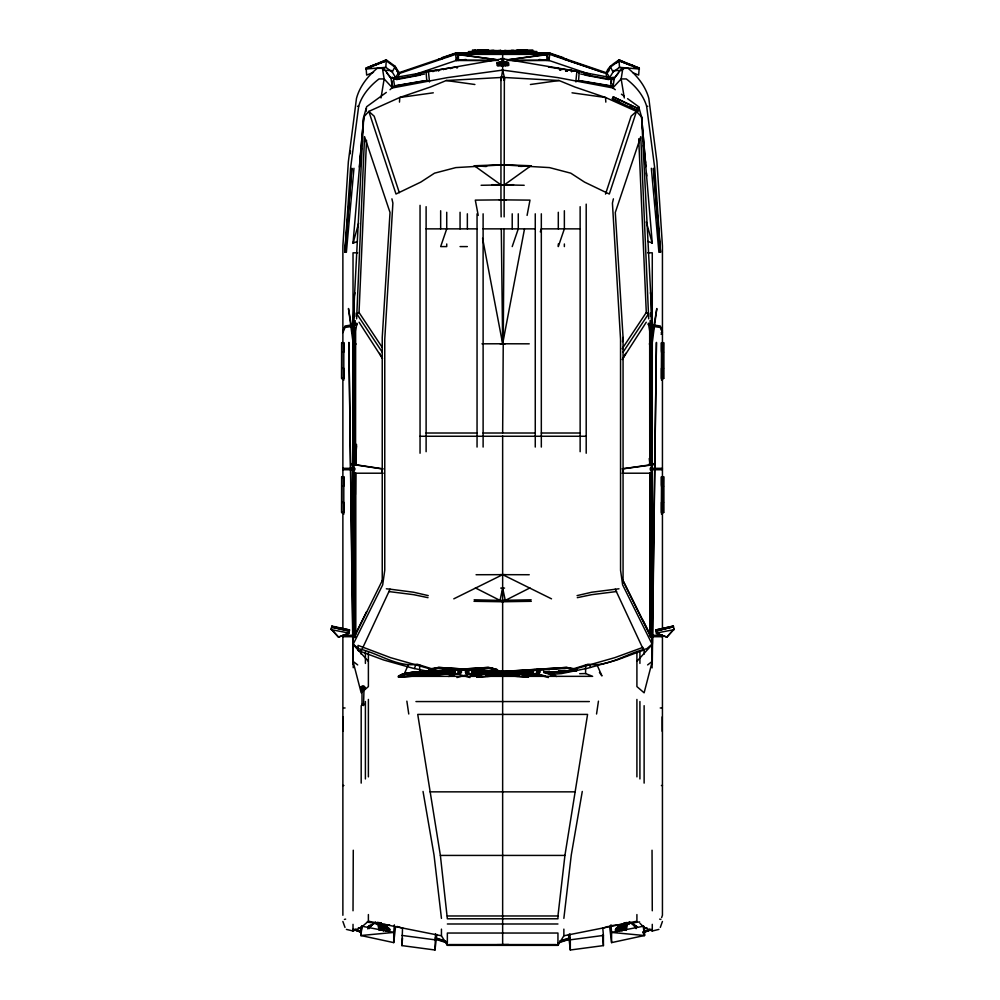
<?xml version="1.0" encoding="UTF-8"?>
<svg xmlns="http://www.w3.org/2000/svg" width="1000" height="1000" viewBox="0 0 1000 1000"><rect width="100%" height="100%" fill="white"/><g stroke="black" fill="none" stroke-linecap="round" stroke-linejoin="round"><path stroke-width="1.5" d="M341.788 502.35L343.8 502.35L343.738 512.562L341.65 512.562L341.725 476.725L343.812 476.725L343.8 514.175M341.788 368.312L343.8 368.312L343.738 378.525L341.65 378.537L341.725 342.688L343.812 342.688L343.8 380.138M368.387 661.35L353.025 644.412L353.025 335.8L348.475 308.512L353.025 342.413M353.225 667.725L353.225 644.15L358.537 648.75C377.837 652.75 397.062 667.575 417.3 664.237L431.15 668.6M354.712 637.2L354.825 472.488L354.825 630.913M354.825 327.612L354.825 464.725L354.825 345.5L355.975 343.938L354.825 344.025L354.825 329.038L354.825 331.712M648.7 318.875L640.763 136.637L615.288 212.488L623.062 337.45L623.062 580.8L651.3 637.663L651.3 297.75L650.413 292.738M650.475 463.663L650.475 345.5L649.338 343.938L650.475 344.025L650.487 329.038M650.475 316.488L650.475 313M652.275 350.6L652.275 335.8L656.825 308.512L652.275 342.413M354.775 636.875L354.825 620.55M663.525 352.113L663.587 378.525L663.65 342.688L661.5 342.688L661.5 352.113L663.525 352.113L663.587 342.688M663.525 486.15L663.587 512.562L663.65 476.725L661.5 476.725L661.5 486.15L663.525 486.15L663.587 476.725M341.662 342.688L341.65 378.537M341.662 476.725L341.65 512.562M354.012 350.5L354.137 328.05L355.288 320.7M353.038 623.713L352.925 644.762L382.688 584.875L384.762 570.237L384.762 339.35L392.887 203.1L391.912 198.837M644.488 927.188L644.45 935.512L611.587 942.613L609.538 925.925M355.35 494.6L355.487 472.863L355.487 634.05L366.55 611.75M502.65 432.788L504 229.275M504.15 216.887L504.35 77.3L502.65 70.113L502.65 63.075C501.75 65.388 504.312 62.938 502.525 64.513M636.912 652.225L636.912 686.587L644.125 692.825L652.275 661.363L656.438 342.413L652.275 644.412L636.912 661.35M504.4 80.412L504.35 77.3L504.3 80.412L504.35 77.3L446.275 80.525L430.363 87.037L399.775 97.487L368.825 111.4L363.713 117.025L359.375 167.075M645.9 166.675L641.6 117.025L636.487 111.4L605.525 97.487L574.95 87.037L559.038 80.525L500.95 77.3L501 80.412L502.65 70.113M477.975 50.163C492.113 50.325 474.712 50.062 479.05 50.2M480.538 50.062L480.075 50.225M479.475 50.2L482.9 50.113M484.113 50.325L483.475 50.125L488.4 50.25M491.55 50.487L493.938 50.388M498.3 50.663C503.425 50.237 499.5 50.963 500.387 50.562M501.1 50.788L499.963 50.525M507.5 50.888L497.812 50.888M504.575 50.8C501.85 50.613 509.462 50.888 504.588 50.65M504.925 52.787L504.963 50.8M536.825 53.537L536.875 51.537L472.525 50.012L472.475 52.013L535.312 53.5M367.788 928.875L368.75 925.938L372.212 924.538M369.188 928.65L370.1 925.975M381.062 923.35L375.238 922.575L376.325 924.45M375.325 922.638L369.25 926.838L375.325 922.638L377.837 924.45L380.988 923.388L388.9 929.538L388.188 931.175L380.6 923.825M652.288 243L647.887 241.4M428.675 670.612L428.75 669.087L438.725 667.45L515.125 672.212L528.438 675.962L528.375 677.087L495.763 675.138M356.613 318.875L364.55 136.637L390.025 212.488L382.238 337.45L382.238 580.8M382.262 347.475L359.025 312.488L366.525 140.35M501.488 65.8L501.65 61.4L501.613 62.062M428.675 670.875L428.725 669.8L438.762 667.438L515.062 672.412L524.625 674.163L528.4 677.1L503.525 675.475M353.025 243L353.612 241.163M386.325 92.413L366.637 106.737L363.713 117.025L353.038 324.762L345.062 325.975L342.875 331.087M356.512 444.363L355.487 464.55L356.488 445.913M613.075 83.7L612.825 87.925L615.288 89.725M610.825 83.138L611 80.438M399.475 102.112L399.775 97.487L433.288 92.812M361.538 926.388L360.863 935.512L393.725 942.613L395.513 927.062M575.812 81.762L576.912 71.287L501.225 58.513M611.413 86.188L578.55 80.787L579.237 71.688L548.475 67M439.125 671.062L428.725 669.8L438.675 668.162L515.075 672.825L528.425 676.55M471.112 669.55L472.4 672.675L486.425 673.487M475.562 672.237L472.4 672.675L475.175 670.962M589.888 74.325L549.138 60.487L549.675 53.475L455.625 53.475L399.1 72.688L398.35 77.6M497.325 674.125L519.2 674.788M345.062 252.35L351.863 168.287L344.762 252.35L350.55 168.287L358.675 106.263C361.875 95.162 370.062 85.775 379.012 78.938L384.15 78.938L392.488 87.925L447.625 77.588L503.162 70.037M363.713 117.025L353.025 243.25L358.65 223.2M361.65 926.112L360.863 935.512L393.725 932.438L394.363 924.862M436.788 934.45L434.988 950L401.9 945.6L402.537 927.85M401.9 945.6L402.537 938.037M434.988 950L435.5 933.763M346.375 252.35L353.963 168.287M557.95 915.975L564.925 855.425L587.575 714.412L417.738 714.412L440.375 855.425L447.35 918.787L557.95 918.787L557.95 915.975L447.35 915.975M359.775 162.45L361.488 148.525M362.062 143.875L362.438 140.787M366.062 111.375L366.45 108.275M331.262 629.15L338.562 637.062L348.85 633.525L349.55 629.975L331.912 626.075L331.262 629.15L338.263 636.987M348.913 633.05L331.2 629.637L331.912 626.075M332.337 627.325L348.913 630.988L332.337 627.325L332.475 626.663M349.05 630.325L348.913 630.988M349.55 629.975L331.85 626.55M364.038 687.925L363.525 705.537L362.137 705.15L362.512 703.75M498.875 64.15L499.65 64.013M622.5 341.625L623.062 337.45M350.05 153.925L350.487 150.9M501.325 64.037L502.212 63.587L499.125 64.338M613.225 96.938L638.175 108.663L613.237 96.85L612.362 98.763L638.387 111.188M596.55 714L598.45 701.15M558.212 68.35L556.55 68.213M559.575 69.85L559.438 68.65M559.913 69.862L560.087 68.737M560.525 69.95L560.688 68.825M560.837 70.05C561.438 67.45 565.413 70.475 561 69.05M565.588 70.925L566.65 69.725L566.487 70.85M565.75 70.987L565.925 69.875L567 69.775L566.825 70.9M566.975 70.925L567.137 69.8L568.513 70.138M567.45 70.987L567.625 69.875M571.6 71.825L571.475 70.638M356.763 324.012L355.637 331.213L355.562 464.725L383.237 468.9M498.387 63.8L497.9 65.638L498.562 64.837M563.125 58.463L563.263 57.625M563.462 59.037L563.663 57.763L549.812 53.062L549.612 54.325L507.225 59.887L546.888 54.325M610.688 86.3L612.013 77.85L611.138 78.725M579 73.1L579.237 71.688L576.912 71.287L614.35 78.225L612.825 87.925L557.688 77.588L502.15 70.037M662.438 342.413L662.438 245.863L656.95 161.8L648.825 98.425C645.662 86.463 637.425 76.013 628.075 68.312L622.85 68.312L621.163 78.938L624.3 97.95M381.012 97.95L384.15 78.938L382.45 68.312L377.225 68.312C367.875 76.013 359.637 86.463 356.475 98.425L348.35 161.8L342.875 245.863L342.875 342.413M501 65.438L502.1 63.837L501.725 64.675M501.45 65.188L501.812 64.725M505.225 64.525L503.825 65.438L505.262 64.9M505.225 64.75L504.087 65.05M502.375 64.513L502.413 63.837M582.275 791.45L571.275 855.013L563.862 918.375M503.113 63.987L502.863 63.938M633.737 66.712L633.888 65.9L620.413 61.25M638.562 68.662L638.713 67.838M501.188 63.975L500.225 64.162M482.587 238.325L502.65 343.762L524.462 229.15M527.087 215.4L529.987 200.125L502.575 199.862M355.863 929.412L355.688 930.275L361.225 932.075M499.125 64.562L499.85 64.062M474.15 599.788L500.025 600.413L502.65 588.075L504.55 588.088M505.675 65.25L506.987 64.8L505.85 65.088M369.113 927.425L367.837 926.925L369.113 927.425L371.312 925.875M381 923.587L375.238 922.812L375.337 922.125M388.1 931.575C387.413 928.938 391.675 930.212 388.787 930.037A10.4 4.075 7.6 0 0 388.35 929.013M388.9 929.538L387.525 927.412L384.275 925.688M613.4 198.837L612.425 203.1L620.55 339.35L620.55 570.237L622.625 584.875L652.375 644.762M631.025 105.475L630.163 107.3L637.3 110.475M626.125 930.4L627.475 924.45L629.975 922.638L629.325 921.65M498.438 64.212L497.762 64.025L498.875 63.637M342.875 332.612L345.062 327.45L353.025 326.287L357.163 324.625L356.9 323.263L354.825 323.7M399.1 72.688L395.175 66.338L386.3 59.875L366.112 68.037L366.65 75.088L373.5 72.312M504.325 64.1L504.1 64.85M501 65.213L502.05 63.7M504.425 64.675L504.588 63.7L505.95 63.575M498.1 64.912L498.488 63.938M498.575 65.062L498.75 64.287M503.625 64.112C503.862 61.013 501.838 64.312 503.312 63.388M605.513 194.1L631.138 116.2L636.487 111.4L609.312 194.025L584.538 182.113L570.788 173.175L549.487 167.6L500.15 164.725M498.75 64.513L498.75 64M501.95 64.513L502.212 63.587M512.212 246.588L518.275 228.863L518.275 213.812M540.312 231.825L541.325 228.863L580.138 228.863M661.587 917.65L662.438 915.275L662.438 635.288L649.4 635.288M660.312 927.4L662.438 921.462M616.2 931.925L615.85 929.013L618.5 926.8M414.412 668.538L415.95 664.513M415.412 74.325L456.163 60.487L458.425 54.688M624.35 930.225L626.7 924.488L627.475 924.45M508.325 63.625L506.7 64.3A3.487 2.6 -0.4 0 0 507.812 64.138C502.912 63.263 511.413 63.8 506.7 64.075A3.487 2.6 -0.4 0 0 507.812 63.925L506.3 63.65L506.675 64.688M504.4 63.938L503.825 65.438M389.113 931.925L389.525 928.7L384.812 925.562M354.888 292.738L354.012 297.75L354.012 637.663L382.537 580.025M403.988 674.525L408.325 664.775M361.775 649.887L390.062 589.175L413.512 592.212L428.25 595.612M421.275 72.6L420.1 75.125L396.562 79.6L395.525 77.375M609.775 77.375L608.737 79.6L585.2 75.125L584.025 72.6M355.138 635.288L354.475 636.7L342.875 636.7M354.012 637.663L355.562 634.35L355.562 473.212M619.763 100.138L618.9 101.962L612.362 98.763M637.275 110.575L638.175 108.663M455.812 670.075L454.525 672.675L407.725 674.788M398.837 72.387L395.588 77.525L392.262 72.025L395.175 66.338M444.688 69.3L445.538 69.075M623.062 358.212L625.712 353.35M500.288 64.287L501.112 63.825M393.888 86.188L427.35 80.438M508.25 63.738L506.688 64.388M450.675 68.425L451.625 68.112M621.925 931.087L625.95 924.388L626.7 924.488M622.2 359.55L646.263 322.225M606.95 77.6C603.663 69.338 613.475 63.825 619.012 59.875L639.2 68.037L638.663 75.088L633.15 72.862M366.112 68.037L386.238 60.788L394.825 67.038L398.963 73.6L455.7 54.325L502.65 53.475L549.612 54.325L606.35 73.6L609.7 68.125M606.862 73.012L610.487 67.038L619.062 60.788L639.2 68.037M619.062 60.788L639.45 69.025L619.487 67.337L613.05 72.025L609.712 77.525L606.462 72.387M441.45 929.125L441.45 935.788L447.35 945.35L557.95 945.35L563.862 935.788L563.862 929.125M622.2 348.738L646.287 312.488L638.713 138.8M623.062 352.163L648.5 313.888L646.287 312.488M454.525 672.275L451.825 671.475L412.425 674.038L407.788 675.15L454.525 672.275L455.763 669.463M515.775 673.325L532.913 672.275L534.188 669.55L532.913 672.675L518.888 673.487M576.125 81.638L576.938 80.8M404.188 674.762L405.863 672.438M393 86.862L390.025 89.725M505.35 64.525L503.825 65.225M614.35 78.225L613.325 79.475L619.75 70.9L622.85 68.312M361.425 687.025L362.1 686.2M362.3 687.05L362.3 688.65L363.738 688.512M363.738 688.65L363.738 687.05L362.3 687.2M364.312 689.262L364.6 688.737A1.938 1.913 0 0 0 364.6 686.888L363.925 686.2M503.775 63.95L503.55 62.925M502.725 63.3L503.4 62.912L503.5 63.712M613.325 79.475L618.625 72.812M619.425 931.413L625.262 924.163L625.95 924.388M505.962 63.738L504.625 63.987M667.038 636.987L674.038 629.15L666.75 637.062L656.462 633.525L655.75 629.975L673.4 626.075L674.1 629.637L656.4 633.05M606.875 72.812L608.888 70.725L607 72.287M617.112 931.175L625.262 924.163M503.5 64.787C501.337 66.7 505.525 62.787 503.875 65.412M503.525 64.987L504.275 64.513L503.713 64.075M426.425 71.013L428.05 70.9M391.325 77.562L392.488 77.25M361.725 686.637L362.1 686.35A1.787 1.762 0 0 1 363.925 686.35M364.312 689.125L363.925 689.562A1.787 1.762 0 0 1 362.1 689.562L361.425 688.737M617.2 931.575L616.4 929.538L624.712 923.825M647.613 664.925L652.275 661.363M503.2 65.062L502.713 65.4M616.587 62.438L619.062 60.637M616.613 62.838L619.062 61.05M628.975 924.45C630.3 919.725 636.287 925.15 636.125 928.65M504.35 184.875L530.962 165.763L503.55 164.725M441.45 935.788L368.387 921.213L361.188 927.45L353.025 931L346.4 929.4M505.4 65.225L505.438 64.6M619.212 926.488L616.4 929.538M359.025 312.488L356.812 313.888L382.238 352.163M344.412 919.425L345.637 919.125M492.825 668.037L488.188 667.45L411.863 672.412L402.287 674.163L398.488 675.962L398.55 677.175L402.312 674.9L411.85 672.825L488.2 668.062L498.237 670.413L487.8 671.062M509.55 675.138L476.912 677.1L480.65 674.287L490.188 672.212L566.538 667.438L576.55 669.087L576.625 670.413L543.787 672.463L543.713 671.225M577.25 70.9L578.875 71.013M503.575 64.8L503.525 63.6M502.7 65.163L503.925 64.025M631.438 64.9L630.675 65.338L619.012 59.875L619.487 67.337L623.6 69M436.037 70.725L436.938 70.237L435.95 70.638M456.5 67.65L457.388 67.15L457.5 67.838M456.413 67.562L457.388 67.15M370.175 925.438L367.762 927.25L369.2 927.337M358.438 931.325L359.288 930.863M497.762 64.075L498.387 64.013M453.8 598.837L502.65 574.663L551.512 598.837M529.925 587.925L502.65 601.75L475.387 587.925M445.487 69.312L445.35 69.112M455.988 673.512L398.525 677.1L402.35 674.862L411.912 673.112L488.25 668.162L496.95 669.513M501.775 675.475L476.938 677.087L480.737 674.862L490.3 673.112L566.638 668.162L576.613 669.8L576.625 670.612L546.587 672.562M353.525 243.062L357.425 241.4M379.787 63.25L384.963 61.163M386.238 60.788L365.85 69.025L385.812 67.337L392.262 72.025M383.075 68.45L385.812 67.337L386.3 59.875L374.625 65.338L373.862 64.9M415.475 675.225L412.663 676.338L477.825 676.338M338.562 637.05L347.612 633.55M643 931.862L650.138 929.15M642.837 932.85L651.312 929.638M384.888 61.25L371.413 65.9L371.562 66.712M447.562 56.638L451.587 55.263M574.163 668.6L588 664.237C608.237 667.575 627.463 652.75 646.775 648.75L652.075 644.15L652.075 667.9M569.825 670.7L566.337 671.75L550.938 672.788M574.125 669.237L614.763 657.663L642.9 647.387L642.9 650.362L617.025 659.975L587.438 668.3L561.438 673.6L549.812 674.513M642.875 932.312L651.325 929.45M577.062 595.612L591.788 592.212L618.975 588.787M497.062 62.9L502.762 61.037L508.45 62.737L508.888 65.163L507.975 65.7L498.025 65.862L497.075 65.45L497.062 62.9L502.688 61.863L508.45 62.737M644.087 932.075L649.613 930.275L649.45 929.412M559.675 941.038L570.013 937.738M562.163 940.725L566.263 939.412M559.725 941.938L570.037 938.65M602.425 928.3L608.312 926.425M558.2 942.913L569.562 939.287M450.213 675.438L455.887 673.637M448.738 676.5L458.675 673.363M428.675 670.413L438.725 668.062L515.013 673.112L524.575 674.862L528.387 676.675L525.275 676.475M622.888 924.85C620.812 924.562 613.038 929.237 616.512 930.037A10.4 4.075 -7.6 0 1 619.338 927.075M407.775 675.4L412.388 674.038L451.788 671.575L454.525 672.675L454.462 671.562L451.35 671.75M486.112 674.788L504.45 673.15L486.175 675.15L507.987 673.812M471.062 670.263L472.4 672.275L475.1 671.475L490.25 672.463L475.125 671.575M456.912 677.55L470.9 673.575L484.888 674.45M639.913 923.288L644.125 927.45L652.275 931L658.9 929.4M451.675 674.163L454.5 673.525M656.4 630.988L672.913 626.9L656.4 630.988L656.263 630.325M577.3 597.663L591.75 594.663L616.587 591.538M563.862 935.788L636.912 921.213L636.912 914.55M395.025 79.237L424.575 74.013M392.488 77.938L504.075 58.513M503.45 65.775L503.35 61.212L508.45 63.263L502.688 62.4L497.075 63.438L502.762 61.037M451.4 68.175L450.363 68.575M425.1 80.675L394.637 85.838M456.825 67L428.4 71.287L429.5 81.762M649.338 463.663L653.612 463.663L653.6 464.725L622.075 468.9L650.975 464.725M432.887 70.838L433 71.513L432.887 70.838L433.913 71.05M437.225 70.225L439.062 69.95M612.812 77.25L613.987 77.562M530.413 84.5L559.038 80.525M624.1 922.9L627.038 922.513M624.15 923.138L628.55 922.55M624.25 923.35L630.062 922.575M624.3 923.587L630.025 922.362M611.038 925.725L623.075 924.125M629.087 923.325L639.612 921.925M615.4 930.088L616.562 929.925L615.35 929.862L616.15 931.712M636.1 927.337L637.537 927.25L633.1 924.538M603.413 935.425L603.413 945.6L570.312 950L570.312 939.825L603.413 935.425L602.762 927.85M566.225 671.112L567.062 671M606.213 72.688L549.675 53.475L546.888 54.275L502.65 54.325L458.425 54.275L455.625 53.475L456.163 60.487L466.05 59.488M493.375 676.1L511.625 675.475M525.087 674.175L532.562 673.45M513.025 676.012L517.587 675.562M525.188 674.837L538.625 673.612M564.462 59.375L566.638 59.175M505.163 164.725L455.812 167.6L434.513 173.175L420.763 182.113L396 194.025L368.825 111.4L374.175 116.2L399.312 192.638M643.925 927.938L646.9 927.7M473.188 675.738L477.25 675.812L470.387 675.688M541.65 675.075L526.975 675.75M550.975 672.138L560.125 671.525M398.537 676.675L401.637 676.475M407.85 676.062L420.275 675.263M424.938 674.963L435.812 674.25L424.9 674.9M454.45 673.462L398.5 676.55L402.262 674.287L411.8 672.212L488.15 667.438L496.912 669.4M573.562 669.287L576.55 669.087M549.738 671.538L543.775 671.925L555.1 675.438M558.7 670.962L566.163 670.475M476.925 676.675L480.025 676.475L476.887 676.55M498.663 675.263L487.788 675.962L498.625 675.2M525.075 673.962L532.837 673.462M518.7 166.325L527.562 165.763M520.612 166.425L530.962 165.763M420.2 673.675L423.312 673.487M435.775 672.712L438.888 672.525M407.812 675.975L420.25 675.2M472.863 672L475.85 671.812M398.55 677.175L456.012 673.575L470.012 677.55M529.75 672.237L532.913 672.675L530.175 671.575L515.025 672.525L530.2 671.475L532.913 672.275M497.025 673.775L501.7 673.487M529.738 671.75L532.85 671.562M549.712 671.475L543.737 671.85L553.625 674.163M558.663 670.913L564.637 670.55M520.425 674.45L534.4 673.575L548.4 677.55M546.575 672.75L576.625 670.875L576.575 669.8L566.538 667.438L490.238 672.412L480.675 674.163L476.863 675.962L476.925 677.175L480.7 674.9L490.225 672.825L566.587 668.062L576.625 670.413M521.788 50.15C508 50.587 529.338 49.85 519.462 50.362M522.413 50.113L527.325 50L526.688 50.2M420.188 674.05L423.312 673.875M435.775 673.15L440.45 672.875M451.362 672.237L454.475 672.05M497.025 674.15L507.925 673.512M486.163 675.4L507.975 674.125M661.15 332.762L662.438 332.7L660.238 327.45L652.275 326.287L648.15 324.625L648.413 323.263L650.487 323.7M661.087 334.225L662.438 334.162M520.112 50.35L519.263 50.2L519.95 50.35M526.263 50.05C521.688 50.475 533.025 49.675 523.538 50.1M491.737 184.688L500.95 184.875L474.35 165.763L501.763 164.725M521.512 50.163L519.45 50.213M490.325 50.9L491.55 51.013L490.325 51.062M525.225 50.075L525.662 50.213M500.025 600.413L531.15 599.788M493.675 675.475L511.938 676.1M518.038 50.388L516.912 50.25L521.838 50.287M470 53.5L532.825 52.013L532.788 50.012L468.438 51.6L468.475 53.537M613.038 70.625L621.663 70.462M518.112 50.4L518.938 50.375M490.513 50.875L491.475 51.013L490.525 51.025M504.363 50.562L505.65 50.7L504.913 50.562M481.112 185.287L513.562 184.688M579.688 673.688L585.6 673.562L592.638 676.338L525.925 676.338M519.225 675.888L488.013 676.012M522.925 50.113L527.288 50.175M501.562 50.775L500.438 50.637L500.387 52.787M502.15 601.763L531.312 601.3M499.65 50.825L498.8 50.675L499.412 50.825M513.825 51.013L515.45 50.888L513.938 51.013M502.738 199.862L475.312 200.125L478.225 215.4M504.35 199.875L506.125 199.862M483.512 50.3L487.275 50.225M511.8 60.438L546.888 60.25M500.75 588.088L502.65 588.075L505.288 600.413M485.9 50.213L485.575 50.35M481.975 343.812L505.238 343.762M476.075 574.725L505.238 574.663M469.1 52.987L455.7 52.987L455.7 54.325L498.075 59.887L458.425 54.325M536.213 52.987L549.612 52.987L549.612 54.325L455.7 54.325L455.5 53.062L441.637 57.763L441.838 59.037M455.7 53.062L549.612 53.062M456.163 60.487L498.075 60.487M507.225 60.487L549.138 60.487L546.888 54.688M357.5 106.263L358.675 106.263M612.3 86.862L612.825 87.925L621.163 78.938L626.287 78.938C635.25 85.775 643.438 95.162 646.637 106.263L647.812 106.263M426.112 228.863L477.05 228.863M483.113 228.863L535.262 228.863M460.062 246.588L467.35 246.588M357.688 252.812L353.025 252.812L353.025 664.163M647.613 252.812L652.275 252.812L652.275 664.163M341.788 352.113L343.812 352.113L343.738 342.688M663.525 368.312L661.5 368.312L661.562 378.525L661.675 342.688M661.562 378.525L663.662 378.537M426.112 433.013L477.05 433.013M483.113 433.013L535.262 433.013M541.325 433.013L580.138 433.013M420.05 436.262L586.2 436.262M355.975 463.663L351.7 463.663L351.712 464.725L355.562 464.725M342.875 468.325L354.975 468.325M650.075 468.325L662.438 468.325M342.875 469.738L354.975 469.738M650.075 469.738L662.438 469.738M354.012 473.212L383.237 473.212M622.075 473.212L651.3 473.212M341.788 486.15L343.812 486.15L343.738 476.725M663.525 502.35L661.5 502.35L661.562 512.562L661.675 476.725M661.562 512.562L663.662 512.562M386.337 588.787L390.062 589.175M355.538 635.288L342.875 635.288L342.875 915.275M354.712 636.7L355.538 636.7M662.438 636.7L650.85 636.7L650.163 635.288M487.137 676.338L518.175 676.338M415.95 701.562L589.35 701.562M343.888 707.975L345.062 707.975M660.238 707.975L661.425 707.975M342.875 785.512L343.888 785.512M661.425 785.512L662.438 785.512M430.037 791.85L575.262 791.85M353.275 850.225L353.025 910.775M652.038 850.225L652.275 910.775M440.375 855.425L564.925 855.425M447.35 923.988L557.95 923.988M449.162 944.575L556.15 944.575M482.775 50.138L482.113 50.275M481.025 50.25L482.775 50.287M500.075 343.762L529.237 343.825M500.075 574.663L529.237 574.725M458.425 60.25L491.975 60.425M499.175 199.862L500.95 199.875L501.15 216.887M483.837 50.15L484.55 50.338M488.137 50.263L484.275 50.312M487.887 50.237L487.188 50.4M514.087 51.013L515.45 51.037L513.787 51.025M474 601.3L503.162 601.763M478.775 50.038L478.013 50.025L480.4 50.237M534.138 51.5L534.45 51.513M475.1 50.1L475.312 50.1M495.138 184.688L524.2 185.287M392.262 70.625L383.638 70.25M484.55 50.188L485.9 50.375M580.725 74.013L610.275 79.237M465.7 675.55L467.175 675.612M497.375 673.512L506.725 674.05M472.45 671.562L475.575 671.75M503.612 673.487L506.725 673.675M472.4 672.275L489.538 673.325M497.325 673.812L519.125 675.15L514.5 674.038L500.863 673.15L514.538 674.038L519.15 675.4M477.738 165.763L486.613 166.325M474.35 165.763L486.175 166.513M506.675 675.2L519.1 675.975M451.075 671.812L454.05 672M428.75 669.087L431.737 669.287M506.65 675.263L519.062 676.062M472.475 673.462L480.238 673.962M570.562 70.375L571.575 70.45L570.05 70.5M440.688 673.812L453.925 674.725M358.4 927.7L361.388 927.938M438.663 59.175L440.85 59.375M472.75 673.45L480.225 674.175M480.825 674.9L474.613 674.3L475.538 674.237L474.675 673.337M487.05 675.5L493.263 676.1M539.263 59.488L549.138 60.487M610.662 85.838L580.2 80.675M388.787 930.037L389.913 930.088L389.45 929.013M388.713 591.538L413.55 594.663L428.013 597.663M378.275 922.513L381.2 922.9M367.2 922.125L376.225 923.325M383.738 924.325L389.762 925.125M401.9 935.425L434.988 939.825M572.025 92.812L605.525 97.487L605.825 102.112M446.275 80.525L474.888 84.5M354.338 464.725L382 468.9L382 473.212M659.663 919.125L660.888 919.425M428.6 671.438L413.188 668.3L383.587 659.975L358.038 650.475L358.038 645.375L390.55 657.663L431.175 669.237M550.763 672.812L553.575 673.462M472.425 673.525L475.238 674.163M535.925 673.413L545.588 676.15M543.787 672.463L556.562 676.5M471.037 673.637L476.712 675.438M468.237 673.363L478.188 676.5M435.3 937.738L445.637 941.038M439.038 939.412L443.15 940.725M397 926.425L402.887 928.3M435.275 938.65L447.05 942.412M435.737 939.287L447.113 942.913M353.975 929.45L361.025 931.838M553.713 55.263L560.438 57.55M564.163 59.125L603.413 72.475M355.163 929.15L360.875 931.325M353.05 929.275L361.325 932.425M657.688 633.55L666.737 637.05M634 925.875L636.188 927.425M646.012 930.863L646.875 931.325M635.138 925.438L636.625 926.25M648.838 325.1L649.675 325.588M625.363 924.613L624.412 923.838M386.812 926.8L388.413 927.862M629.975 922.638L636.075 926.925L635.2 925.975M621.438 94.2L623.9 95.988M627.587 98.675L638.675 106.737L641.6 117.025L652.275 243.25L646.3 221.912M428.363 80.8L429.188 81.638M353.025 644.412L348.875 342.413L353.025 661.363L357.688 664.925M363.525 703.75L364.038 704.638M397.362 71.513L399.25 73.075M382.45 68.312L385.55 70.9L391.062 78.25M506.55 64.812L506.025 64.05M506.675 64.463L506.8 65.088M394.162 78.725L393.3 77.85L394.613 86.3M553.062 673.337L553.913 674.225M397.425 71.775L399.438 73.863M380.037 924.163L385.887 931.413M386.675 72.812L391.1 78.362M364.312 686.637L364.6 687.025A1.938 1.913 0 0 1 364.6 688.888M599.45 672.438L601.95 675.925L596.975 664.775M359.05 322.225L382.5 358.537M395.6 68.125L398.512 72.912M379.363 924.388L383.387 931.087M615.237 589.175L643.525 649.887M379.6 353.35L382.238 358.212M610.125 66.338L613.05 72.025M642.9 620.112L649.825 634.05M622.762 580.025L651.3 637.663M378.612 924.488L380.962 930.225M589.35 664.513L590.475 667.438M342.875 921.462L344.988 927.4M353.025 661.363L361.188 692.825L368.387 686.587L368.387 652.225M662.438 331.087L660.238 325.975L652.275 324.837L641.6 117.025M377.837 924.45L379.188 930.4M568.525 934.45L570.312 950M672.975 627.325L672.837 626.663M366.6 67.838L366.75 68.662M423.038 791.45L434.025 855.013L441.45 918.375M426.075 71.688L426.763 80.787M390.962 78.225L392.488 87.925L392.062 80.875M650.025 320.7L651.162 328.05L651.3 350.5M648.55 324.012L649.675 331.213L649.75 464.725M442.05 57.625L442.175 58.463M439.062 69.912L439.162 70.625M438.312 70.062L438.413 70.738M437.975 70.113L438.075 70.788M406.863 701.15L408.762 714M646.637 106.263L654.75 168.287L660.55 252.35L653.45 168.287L660.238 252.35M673.4 626.075L655.75 629.975M638.675 106.737L639.05 109.825M642.487 137.688L642.862 140.787M643.438 145.425L644.2 151.613M644.575 154.713L645.537 162.45M651.35 168.287L658.925 252.35M505.15 62.237L505.412 65.738M646.438 172.887L646.712 175.987M643.65 926.112L644.45 935.512L611.587 932.438L610.95 924.862M602.513 935L603.413 945.6M569.8 933.763L570.312 939.825M643.763 926.388L644.45 935.512L643.25 926.25L611.587 932.438L611.587 942.613M651.688 241.163L651.787 243.062M513.763 50.487L511.375 50.388M507 50.663L505.337 50.688M501 80.4L500.95 77.3L500.95 199.875M501.3 229.275L502.65 343.762M661.675 350.85L661.625 342.688L661.513 380.138M661.675 484.888L661.625 476.725L661.513 514.175M649.963 494.6L649.825 472.863L649.75 634.35M360.812 927.188L360.863 935.512L362.062 926.25L393.725 932.438L393.725 942.613M652.275 623.713L652.375 643.525M650.525 636.875L650.475 472.512L650.6 637.2M662.438 378.162L662.438 477.55M662.438 511.912L662.438 629.038M662.225 716.85L662.225 731.287M652.275 924.338L652.275 931M650.938 468.325L650.938 469.738M650.475 327.612L650.475 464.725M650.487 627.975L650.487 630.913M644.125 649.688L644.125 654.163M644.125 705.675L644.125 783.112M639.913 651.162L639.913 663.425M639.913 701.513L639.913 778.95M636.912 699.438L636.912 776.875M623.3 468.9L623.3 473.212M586.2 204.137L586.2 453.237M585.6 664.887L585.6 673.562M580.138 206.688L580.138 451.7M564.362 210.75L564.362 228.863L558.3 246.588L558.3 243.975M564.362 243.975L564.362 246.588M558.3 212.275L558.3 228.863M557.95 945.35L557.95 933.037L447.35 933.037L447.35 945.35M546.888 52.987L546.888 60.487M541.325 213.812L541.325 447.062M535.262 213.812L535.262 447.062M512.212 213.812L512.212 228.863M502.65 53.062L502.65 61.562M502.65 435.913L502.65 671.725M502.65 676.338L502.65 945.35M483.113 213.812L483.113 447.062M477.05 213.812L477.05 447.062M467.35 213.812L467.35 228.863M460.062 212.275L460.062 228.863M458.425 52.987L458.425 60.487M446.725 212.275L446.725 228.863L440.662 246.588L446.725 246.588L446.725 243.975M440.662 210.75L440.662 228.863M426.112 206.688L426.112 451.7M420.05 205.338L420.05 453.237M419.7 664.887L419.7 672.125M368.387 699.438L368.387 776.875M368.387 914.55L368.387 921.213M365.4 651.162L365.4 663.425M365.4 701.513L365.4 778.95M362 687.925L362 704.638M361.188 649.688L361.188 654.163M361.188 705.675L361.188 783.112M354.825 313L354.825 316.488M354.363 468.325L354.363 469.738M353.025 924.338L353.025 931M343.075 716.85L343.075 731.287M342.875 378.162L342.875 477.55M342.875 511.912L342.875 629.038M361.213 688.888A1.938 1.913 0 0 1 361.213 687.025M361.213 688.737A1.938 1.913 0 0 1 361.213 686.888M465.812 669.488A1.65 0.838 4.4 0 1 468.4 669.488M467.625 669.925A1.65 0.838 4.4 0 1 468.762 670.588M468.263 672.513A1.65 1.087 4.4 0 1 465.575 671.95A1.65 1.087 4.4 0 1 467.325 670.6A1.65 1.087 4.4 0 1 468.525 672.3M458.512 669.488A1.65 0.838 -4.4 0 1 461.1 669.488M458.162 670.588A1.65 0.838 -4.4 0 1 459.3 669.925M458.387 672.3A1.65 1.087 -4.4 0 1 459.6 670.6A1.65 1.087 -4.4 0 1 461.35 671.95A1.65 1.087 -4.4 0 1 458.663 672.513M536.9 669.488A1.65 0.838 -4.4 0 1 539.487 669.488M539.038 672.562A1.65 1.087 -4.4 0 1 536.562 671.963A1.65 1.087 -4.4 0 1 538.413 670.575A1.65 1.087 -4.4 0 1 539.625 672.125M443.088 69.4L443.875 69.4L443.088 69.4M452.887 673.15L440.462 673.95L452.863 673.162M531.275 673.15L525.062 673.55L531.25 673.162M508.725 944.65L496.887 944.725L508.725 944.65M480.275 673.55L474.062 673.162L480.25 673.55M381.125 923.062L376.788 922.487L381.15 923.138M649.825 464.55L649.488 458.338L649.825 464.55M465.887 672.975A1.65 1.087 4.4 0 0 468.663 672.663A1.65 1.087 4.4 0 0 466.7 671.213A1.65 1.087 4.4 0 0 465.887 672.975M459.062 673.275A1.65 1.087 -4.4 0 0 461.475 672.188A1.65 1.087 -4.4 0 0 458.975 671.4A1.65 1.087 -4.4 0 0 459.062 673.275M537.438 673.275A1.65 1.087 -4.4 0 0 539.862 672.188A1.65 1.087 -4.4 0 0 537.362 671.4A1.65 1.087 -4.4 0 0 537.438 673.275"/></g></svg>
